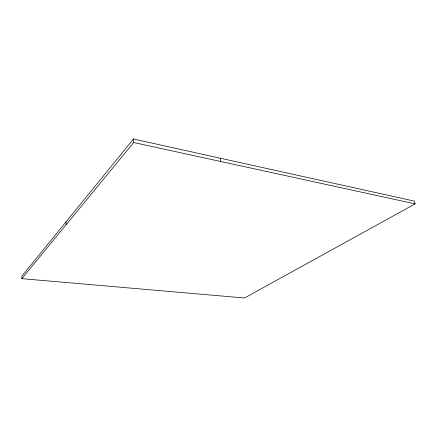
<?xml version="1.0" encoding="UTF-8"?>
<svg xmlns="http://www.w3.org/2000/svg" width="437" height="437" viewBox="0 0 437 437"><rect width="100%" height="100%" fill="white"/><g stroke="black" fill="none" stroke-linecap="round" stroke-linejoin="round"><path stroke-width="0.66" d="M21.85 278.659L21.899 276.124L133.449 139.01L414.445 201.135L415.15 203.877L244.512 297.99L21.85 278.659L133.667 142.517L133.449 139.01M133.667 142.517L415.15 203.877M220.122 158.172L220.527 161.455M66.118 221.767L66.156 224.716"/></g></svg>
